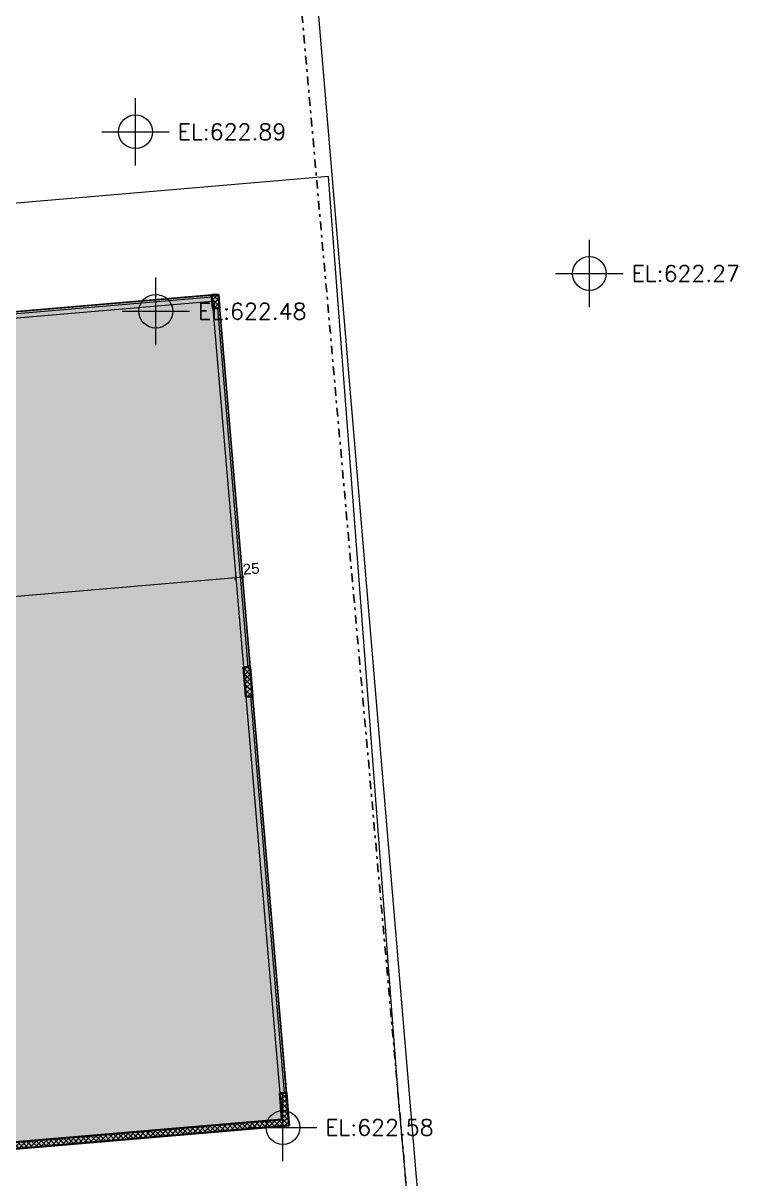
# Model space of a CAD drawing. Header units: metres. Extents: x 7516628 to 7516794, y 4692096 to 4692450.
# Drawn here: x 7516745.56 to 7516772.04, y 4692140.62 to 4692183.44 of the extents above; entities that cross this region are included whole.
import ezdxf

# ---------------------------------------------------------------- set-up
doc = ezdxf.new("R2010")
doc.units = ezdxf.units.M
doc.linetypes.add('Dot & Dashed', pattern=[670.277762413025, 317.49999999993, -176.38888888885, 0, -176.388873524245])
for name, color, linetype, lineweight in [('dtm label', 1, 'Continuous', 0), ('New_2D Drafting - General_Pen_No__102', 254, 'Continuous', 0), ('New_2D Drafting - General_Pen_No__2', 8, 'Continuous', 0), ('New_Archicad Windows_Pen_No__103', 31, 'Continuous', 0), ('New_Archicad Windows_Pen_No__82', 253, 'Continuous', 0), ('New_Dimensioning - General', 7, 'Continuous', 0), ('New_Dimensioning - General_Pen_No__1', 7, 'Continuous', 0), ('New_Dimensioning - General_Pen_No__142', 8, 'Continuous', 0), ('New_Dimensioning - General_Pen_No__161', 251, 'Continuous', 0), ('New_Drawing & Figure_Pen_No__58', 12, 'Continuous', 0), ('New_Structural - Bearing', 7, 'Continuous', 0), ('New_Structural - Bearing_Pen_No__102', 254, 'Continuous', 0), ('New_Structural - Bearing_Pen_No__184', 254, 'Continuous', 0), ('New_Structural - Bearing_Pen_No__202', 254, 'Continuous', 0), ('New_Structural - Bearing_Pen_No__22', 8, 'Continuous', 0), ('niveleta lartesite', 5, 'Continuous', 0), ('Parcela Baze', 7, 'Continuous', 0), ('projekt', 7, 'Continuous', 0)]:
    doc.layers.add(name, color=color, linetype=linetype, lineweight=lineweight)
doc.styles.add('GENERATED_STYLE_1', font='arial.ttf')
doc.styles.get("Standard").update_dxf_attribs({"font": 'simplex.shx'})
doc.dimstyles.new('GENERATED_STYLE__3', dxfattribs={"dimtxt": 400, "dimasz": 95, "dimexe": 0.18, "dimexo": 3, "dimgap": 0, "dimtad": 1, "dimdec": 0, "dimlfac": 0.1, "dimzin": 0, "dimdsep": 46, "dimtxsty": 'GENERATED_STYLE_1', "dimblk": 'ARROWHEAD_2', "dimblk1": 'ARROWHEAD_2', "dimblk2": 'ARROWHEAD_2', "dimcen": 0.09, "dimclrd": 251, "dimclre": 251, "dimclrt": 7, "dimadec": 0, "dimazin": 0, "dimtfac": 1, "dimtdec": 4, "dimtmove": 0, "dimatfit": 3, "dimfxl": 1, "dimtolj": 1, "dimtzin": 0, "dimarcsym": 0})
pattern_1 = [(44.99999999999998, (0, 0), (-91.92387818248316, 91.92387818248324), []), (135.0000000000001, (0, 0), (91.9238781824829, 91.92387818248349), [])]
pattern_2 = [(44.99999999999998, (0, 0), (-176.7766952966368, 176.7766952966369), []), (44.99999999999998, (-35.35533905932736, 35.35533905932739), (-176.7766952966368, 176.7766952966369), []), (44.99999999999998, (-70.71067811865473, 70.71067811865478), (-176.7766952966368, 176.7766952966369), [])]

# ---------------------------------------------------------------- blocks, each defined once
blk = doc.blocks.new('Slab_34', base_point=(24946.81307598057, -157414.3028055928))
at = {"layer": 'New_Structural - Bearing_Pen_No__202', "color": 254, "linetype": 'Continuous', "lineweight": 0, "flags": 128}
blk.add_lwpolyline([(24946.81307598057, -157414.3028055928), (-14246.36230524265, -160751.8785554885), (-11624.40488738411, -191541.5428570309), (27568.77049383911, -188203.9671071348)], close=True, dxfattribs=at)
blk = doc.blocks.new('Slab_179', base_point=(929.9270420597167, -103250.7141945921))
at = {"layer": 'New_Structural - Bearing_Pen_No__184', "color": 254, "linetype": 'Continuous', "lineweight": 0, "flags": 128}
for points in [[(990.3850511454947, -103954.2253347954), (5725.814343538331, -159057.383894627), (13240.54690838602, -158411.1740644985), (24946.81307598057, -157414.3028055928), (27568.77049383911, -188203.9671071348), (8302.813301178503, -189844.5994595613), (-11624.40488738411, -191541.5428570309), (-14339.85881044918, -160734.7556926554), (-14447.66041431285, -160743.9357607504), (-8121.490284972423, -235053.8169531717)], [(32096.00296980443, -192587.9408645458), (31674.63460923773, -187854.3237732988), (31643.66013145809, -187506.359067999), (29018.99947532184, -153044.588447342), (28591.53398101625, -153081.3237756993), (12992.39023136488, -154421.8756456635), (11842.14941972368, -141037.2598247386)]]:
    blk.add_lwpolyline(points, dxfattribs=at)
blk = doc.blocks.new('Wall_36', base_point=(-11624.40488738411, -191541.5428570309))
at = {"layer": 'New_Structural - Bearing_Pen_No__102', "linetype": 'Continuous', "lineweight": 13}
h = blk.add_hatch(dxfattribs=at)
h.set_pattern_fill('CONCRETE_BLOCK', color=254, style=0, pattern_type=2)
h.set_pattern_definition(pattern_1)
h.paths.add_polyline_path([(27547.55800132048, -187954.8686734866), (27298.4595676723, -187976.0811619772), (27568.77049383911, -188203.9671071347)])
h = blk.add_hatch(dxfattribs=at)
h.set_pattern_fill('CONCRETE_BLOCK', color=254, style=0, pattern_type=2)
h.set_pattern_definition(pattern_1)
h.paths.add_polyline_path([(27298.45956767232, -187976.0811637445), (-11396.51894399388, -191271.2319308641), (-11375.30645260559, -191520.3303656427), (27319.67205906061, -188225.1795985231)])
h = blk.add_hatch(dxfattribs=at)
h.set_pattern_fill('CONCRETE_BLOCK', color=254, style=0, pattern_type=2)
h.set_pattern_definition(pattern_1)
h.paths.add_polyline_path([(27298.45956767232, -187976.0811648749), (27319.67206019096, -188225.1795985231), (27568.7704938391, -188203.9671060044)])
at = {"layer": 'New_Structural - Bearing_Pen_No__22', "color": 8, "linetype": 'Continuous', "lineweight": 35, "flags": 128}
for points in [[(27568.77049383911, -188203.9671071348), (27547.55800245083, -187954.8686723562)], [(27298.45956767232, -187976.0811637445), (-11396.51894399388, -191271.2319308641)], [(-11375.30645260561, -191520.3303656426), (27568.7704938391, -188203.9671071348)]]:
    blk.add_lwpolyline(points, dxfattribs=at)
blk = doc.blocks.new('Storefront Window with Transom 2 27_32')
at = {"layer": 'New_Archicad Windows_Pen_No__103', "linetype": 'Continuous', "lineweight": 13}
h = blk.add_hatch(dxfattribs=at)
h.set_pattern_fill('ALUMINIUM', color=31, style=0, pattern_type=2)
h.set_pattern_definition(pattern_2)
h.paths.add_polyline_path([(-6669.328704100698, 0), (-6669.328704100698, -80), (-6629.328704100697, -80), (-6629.328704100697, 0)])
h = blk.add_hatch(dxfattribs=at)
h.set_pattern_fill('ALUMINIUM', color=31, style=0, pattern_type=2)
h.set_pattern_definition(pattern_2)
h.paths.add_polyline_path([(6629.328704100697, 0), (6629.328704100697, -80), (6669.328704100698, -80), (6669.328704100698, 0)])
at = {"layer": 'New_Archicad Windows_Pen_No__82', "color": 253, "linetype": 'Continuous', "lineweight": 20}
for p, q in [((-6669.328704100698, 170), (6669.328704100698, 170)), ((-6669.328704100698, 0), (-6669.328704100698, 170)), ((-6669.328704100698, 0), (6669.328704100698, 0)), ((-6669.328704100698, 0), (-6669.328704100698, -80)), ((-6629.328704100697, 0), (-6669.328704100698, 0)), ((-6669.328704100698, -80), (-6669.328704100698, 0)), ((-6669.328704100698, -80), (-6669.328704100698, 0)), ((-6629.328704100697, -80), (-6629.328704100697, 0)), ((6629.328704100697, 0), (6629.328704100697, -80)), ((6669.328704100698, 0), (6629.328704100697, 0)), ((6669.328704100698, 0), (6669.328704100698, 170)), ((6669.328704100698, -80), (6669.328704100698, 0)), ((6669.328704100698, -80), (6669.328704100698, 0)), ((6669.328704100698, -80), (6669.328704100698, 0)), ((-6669.328704100698, -80), (6669.328704100698, -80)), ((-6669.328704100698, -80), (6669.328704100698, -80)), ((-6669.328704100698, -80), (-6629.328704100697, -80)), ((6629.328704100697, -80), (6669.328704100698, -80))]:
    blk.add_line(p, q, dxfattribs=at)
blk = doc.blocks.new('Storefront Window with Transom 2 27_33')
at = {"layer": 'New_Archicad Windows_Pen_No__103', "linetype": 'Continuous', "lineweight": 13}
h = blk.add_hatch(dxfattribs=at)
h.set_pattern_fill('ALUMINIUM', color=31, style=0, pattern_type=2)
h.set_pattern_definition(pattern_2)
h.paths.add_polyline_path([(-7368.564391878315, 0), (-7368.564391878315, -80), (-7328.564391878315, -80), (-7328.564391878315, 0)])
h = blk.add_hatch(dxfattribs=at)
h.set_pattern_fill('ALUMINIUM', color=31, style=0, pattern_type=2)
h.set_pattern_definition(pattern_2)
h.paths.add_polyline_path([(7328.564391878315, 0), (7328.564391878315, -80), (7368.564391878315, -80), (7368.564391878315, 0)])
at = {"layer": 'New_Archicad Windows_Pen_No__82', "color": 253, "linetype": 'Continuous', "lineweight": 20}
for p, q in [((-7368.564391878315, 170), (7368.564391878315, 170)), ((-7368.564391878315, 0), (-7368.564391878315, 170)), ((-7368.564391878315, 0), (7368.564391878315, 0)), ((-7368.564391878315, 0), (-7368.564391878315, -80)), ((-7328.564391878315, 0), (-7368.564391878315, 0)), ((-7368.564391878315, -80), (-7368.564391878315, 0)), ((-7368.564391878315, -80), (-7368.564391878315, 0)), ((-7328.564391878315, -80), (-7328.564391878315, 0)), ((7328.564391878315, 0), (7328.564391878315, -80)), ((7368.564391878315, 0), (7328.564391878315, 0)), ((7368.564391878315, 0), (7368.564391878315, 170)), ((7368.564391878315, -80), (7368.564391878315, 0)), ((7368.564391878315, -80), (7368.564391878315, 0)), ((7368.564391878315, -80), (7368.564391878315, 0)), ((-7368.564391878315, -80), (7368.564391878315, -80)), ((-7368.564391878315, -80), (7368.564391878315, -80)), ((-7368.564391878315, -80), (-7328.564391878315, -80)), ((7328.564391878315, -80), (7368.564391878315, -80))]:
    blk.add_line(p, q, dxfattribs=at)
blk = doc.blocks.new('Wall_37', base_point=(27568.77049383911, -188203.9671071348))
at = {"layer": 'New_Structural - Bearing_Pen_No__102', "linetype": 'Continuous', "lineweight": 13}
h = blk.add_hatch(dxfattribs=at)
h.set_pattern_fill('CONCRETE_BLOCK', color=254, style=0, pattern_type=2)
h.set_pattern_definition(pattern_1)
h.paths.add_polyline_path([(24697.71464120206, -157435.5152981114), (24718.9271337207, -157684.6137317596), (24946.81307485027, -157414.3028055928)])
h = blk.add_hatch(dxfattribs=at)
h.set_pattern_fill('CONCRETE_BLOCK', color=254, style=0, pattern_type=2)
h.set_pattern_definition(pattern_1)
h.paths.add_polyline_path([(24718.92713259037, -157684.6137317596), (24968.02556623856, -157663.4012392409), (24946.81307774787, -157414.3028055928)])
h = blk.add_hatch(dxfattribs=at)
h.set_pattern_fill('CONCRETE_BLOCK', color=254, style=0, pattern_type=2)
h.set_pattern_definition(pattern_1)
h.paths.add_polyline_path([(24718.92713259035, -157684.6137317596), (24740.42660985211, -157937.0822436583), (24989.52504463062, -157915.86975227), (24968.02556736885, -157663.4012403713)])
h = blk.add_hatch(dxfattribs=at)
h.set_pattern_fill('CONCRETE_BLOCK', color=254, style=0, pattern_type=2)
h.set_pattern_definition(pattern_1)
h.paths.add_polyline_path([(26121.30968212733, -171206.4244819889), (25872.21123146282, -171227.6369402119), (25965.84586278167, -172327.1900897862), (26214.94431344618, -172305.9776315632)])
h = blk.add_hatch(dxfattribs=at)
h.set_pattern_fill('CONCRETE_BLOCK', color=254, style=0, pattern_type=2)
h.set_pattern_definition(pattern_1)
h.paths.add_polyline_path([(27216.29088825084, -187011.172948256), (27298.45967712898, -187976.0811637445), (27547.5578779059, -187954.8687055214), (27465.38933891535, -186989.9604900329)])
at = {"layer": 'New_Structural - Bearing_Pen_No__22', "color": 8, "linetype": 'Continuous', "lineweight": 35}
for p, q in [((24909.8135455015, -157922.6577495143), (24740.42660985211, -157937.0822436583)), ((24989.52504463062, -157915.86975227), (24909.8135455015, -157922.6577495143)), ((26041.5981671122, -171213.2124792331), (25872.21123146282, -171227.6369733771)), ((26121.30966624132, -171206.4244819889), (26041.5981671122, -171213.2124792331)), ((26135.23287778039, -172312.765541693), (25965.84594213101, -172327.190035837)), ((26214.94437690952, -172305.9775444487), (26135.23287778039, -172312.765541693)), ((27385.67774743398, -186996.7483943452), (27216.29081178459, -187011.1728884893)), ((27465.3892465631, -186989.960397101), (27385.67774743398, -186996.7483943452))]:
    blk.add_line(p, q, dxfattribs=at)
at = {"layer": 'New_Structural - Bearing_Pen_No__22', "color": 8, "linetype": 'Continuous', "lineweight": 35, "flags": 128}
for points in [[(24946.81307598057, -157414.3028055928), (24697.71464120206, -157435.5152969811)], [(24989.52504463062, -157915.86975227), (24946.81307598057, -157414.3028055928)], [(24718.92713259035, -157684.6137317596), (24740.42660985212, -157937.0822436583)], [(25872.21123146282, -171227.6369733771), (25965.84594213101, -172327.190035837)], [(26214.94437690952, -172305.9775444487), (26121.30966624132, -171206.4244819889)], [(27216.29081178459, -187011.1728884893), (27298.45956767233, -187976.0811637445)], [(27547.55800245083, -187954.8686723562), (27465.3892465631, -186989.960397101)]]:
    blk.add_lwpolyline(points, dxfattribs=at)
at = {"layer": 'New_Archicad Windows_Pen_No__82', "color": 253, "linetype": 'Continuous', "lineweight": 20, "xscale": -1, "zscale": 1000, "rotation": 94.86739736082997}
for name, p in [('Storefront Window with Transom 2 27_32', (25475.70585630685, -164567.9351143737)), ('Storefront Window with Transom 2 27_33', (26760.45531260719, -179654.7569680191))]:
    blk.add_blockref(name, p, dxfattribs=at)
blk = doc.blocks.new('Storefront Window with Transom 2 27_34')
at = {"layer": 'New_Archicad Windows_Pen_No__103', "linetype": 'Continuous', "lineweight": 13}
h = blk.add_hatch(dxfattribs=at)
h.set_pattern_fill('ALUMINIUM', color=31, style=0, pattern_type=2)
h.set_pattern_definition(pattern_2)
h.paths.add_polyline_path([(-9542.513876629055, 0), (-9542.513876629055, -80), (-9502.513876629057, -80), (-9502.513876629057, 0)])
h = blk.add_hatch(dxfattribs=at)
h.set_pattern_fill('ALUMINIUM', color=31, style=0, pattern_type=2)
h.set_pattern_definition(pattern_2)
h.paths.add_polyline_path([(9502.513876629057, 0), (9502.513876629057, -80), (9542.513876629055, -80), (9542.513876629055, 0)])
at = {"layer": 'New_Archicad Windows_Pen_No__82', "color": 253, "linetype": 'Continuous', "lineweight": 20}
for p, q in [((-9542.513876629055, 170), (9542.513876629055, 170)), ((-9542.513876629055, 0), (-9542.513876629055, 170)), ((-9542.513876629055, 0), (9542.513876629055, 0)), ((-9542.513876629055, 0), (-9542.513876629055, -80)), ((-9502.513876629057, 0), (-9542.513876629055, 0)), ((-9542.513876629055, -80), (-9542.513876629055, 0)), ((-9542.513876629055, -80), (-9542.513876629055, 0)), ((-9502.513876629057, -80), (-9502.513876629057, 0)), ((9502.513876629057, 0), (9502.513876629057, -80)), ((9542.513876629055, 0), (9502.513876629057, 0)), ((9542.513876629055, 0), (9542.513876629055, 170)), ((9542.513876629055, -80), (9542.513876629055, 0)), ((9542.513876629055, -80), (9542.513876629055, 0)), ((9542.513876629055, -80), (9542.513876629055, 0)), ((-9542.513876629055, -80), (9542.513876629055, -80)), ((-9542.513876629055, -80), (9542.513876629055, -80)), ((-9542.513876629055, -80), (-9502.513876629057, -80)), ((9502.513876629057, -80), (9542.513876629055, -80))]:
    blk.add_line(p, q, dxfattribs=at)
blk = doc.blocks.new('Wall_38', base_point=(24946.81307598057, -157414.3028055928))
at = {"layer": 'New_Structural - Bearing_Pen_No__102', "linetype": 'Continuous', "lineweight": 13}
h = blk.add_hatch(dxfattribs=at)
h.set_pattern_fill('CONCRETE_BLOCK', color=254, style=0, pattern_type=2)
h.set_pattern_definition(pattern_1)
h.paths.add_polyline_path([(-13997.26387046414, -160730.6660641002), (-13976.05137907586, -160979.7644988787), (5702.724968426548, -159303.9776792042), (5681.512477038261, -159054.8792444257)])
at = {"layer": 'New_Structural - Bearing_Pen_No__22', "color": 8, "linetype": 'Continuous', "lineweight": 35}
for p, q in [((24697.71464120209, -157435.5152969811), (24704.50263844634, -157515.2267961102)), ((24704.50263844634, -157515.2267961102), (24718.92713259037, -157684.6137317596)), ((5681.512477038261, -159054.8792444257), (5688.300474282511, -159134.5907435548)), ((5688.300474282511, -159134.5907435548), (5702.724968426546, -159303.9776792042))]:
    blk.add_line(p, q, dxfattribs=at)
at = {"layer": 'New_Structural - Bearing_Pen_No__22', "color": 8, "linetype": 'Continuous', "lineweight": 35, "flags": 128}
for points in [[(5681.512477038261, -159054.8792444257), (-13997.26387046414, -160730.6660641002)], [(-13976.05137907587, -160979.7644988787), (5702.72496842654, -159303.9776792042)]]:
    blk.add_lwpolyline(points, dxfattribs=at)
at = {"layer": 'New_Archicad Windows_Pen_No__82', "color": 253, "linetype": 'Continuous', "lineweight": 20, "zscale": 1000, "rotation": 184.8673973608311}
blk.add_blockref('Storefront Window with Transom 2 27_34', (15196.40155636442, -158324.9087698325), dxfattribs=at)
blk = doc.blocks.new('*D933')
at = {"layer": 'New_Dimensioning - General_Pen_No__142', "color": 8, "linetype": 'Continuous', "lineweight": 13}
for p, q in [((25808.39770582773, -167957.1698540923), (25869.69995079327, -167826.4971207515)), ((25559.29927104924, -167978.3823454806), (25620.60151601479, -167847.7096121398))]:
    blk.add_line(p, q, dxfattribs=at)
at = {"layer": 'New_Dimensioning - General_Pen_No__161', "color": 251, "linetype": 'Continuous', "lineweight": 13}
for p, q in [((25581.99570926141, -167819.6340657683), (25597.90507780263, -168006.4578918521)), ((25831.09414403989, -167798.42157438), (25847.00351258111, -167985.2454004638)), ((25589.95039353202, -167913.0459788102), (-13103.953418166, -171208.1052276355)), ((25839.0488283105, -167891.8334874219), (25589.95039353202, -167913.0459788102)), ((25899.95339561384, -167886.6470332774), (25839.0488283105, -167891.8334874219))]:
    blk.add_line(p, q, dxfattribs=at)
at = {"layer": 'New_Dimensioning - General_Pen_No__1', "color": 7, "lineweight": 13, "insert": (25868.25554116422, -167809.0567832598), "char_height": 400, "attachment_point": 7, "rotation": 4.867397360831655, "style": 'GENERATED_STYLE_1'}
blk.add_mtext('\\A1;25', dxfattribs=at)
blk = doc.blocks.new('ARROWHEAD_2')
at = {"color": 0, "linetype": 'Continuous', "lineweight": 0}
for p, q in [((0, 0), (-1, 0)), ((-0.3781315, -0.6550000000000001), (0.3781315, 0.6550000000000001))]:
    blk.add_line(p, q, dxfattribs=at)
blk = doc.blocks.new('*D934')
at = {"layer": 'New_Dimensioning - General_Pen_No__142', "color": 8, "linetype": 'Continuous', "lineweight": 13}
for p, q in [((25559.29927104924, -167978.3823454806), (25620.60151601479, -167847.7096121398)), ((-13134.60454064877, -171273.4415943059), (-13073.30229568324, -171142.7688609651))]:
    blk.add_line(p, q, dxfattribs=at)
at = {"layer": 'New_Dimensioning - General_Pen_No__161', "color": 251, "linetype": 'Continuous', "lineweight": 13}
for p, q in [((25589.95039353202, -167913.0459788102), (-13103.953418166, -171208.1052276355)), ((-13103.95341816601, -171208.1052276355), (-13353.05185294452, -171229.3177190238)), ((-13111.90810243661, -171114.6933145936), (-13095.99873389539, -171301.5171406774))]:
    blk.add_line(p, q, dxfattribs=at)
at = {"layer": 'New_Dimensioning - General_Pen_No__1', "color": 7, "lineweight": 13, "char_height": 400, "attachment_point": 7, "rotation": 4.867397360831655, "style": 'GENERATED_STYLE_1'}
for s, insert in [('\\A1;3,883', (5552.301698841926, -169539.1037677311)), ('\\A1;25', (-13074.74670531228, -171125.3285234734))]:
    blk.add_mtext(s, dxfattribs=dict(at, insert=insert))
blk = doc.blocks.new('A$C11597C86')
at = {"layer": 'New_2D Drafting - General_Pen_No__102', "linetype": 'Continuous', "lineweight": 0}
blk.add_hatch(color=7, dxfattribs=at).paths.add_polyline_path([(111791.5319318286, -156435.297154131), (150984.7073130518, -153097.7214042354), (153606.6647309104, -183887.3857057769), (114413.4893496871, -187224.961455673)])
at = {"layer": 'New_2D Drafting - General_Pen_No__2', "color": 8, "linetype": 'Continuous', "lineweight": 15, "flags": 128}
blk.add_lwpolyline([(111791.5319318286, -156435.297154131), (150984.7073130518, -153097.7214042354), (153606.6647309104, -183887.3857057769), (114413.4893496871, -187224.961455673)], close=True, dxfattribs=at)
at = {"layer": 'New_Drawing & Figure_Pen_No__58', "color": 12, "linetype": 'Dot & Dashed', "lineweight": 25, "flags": 128}
blk.add_lwpolyline([(161005.8051674019, -220534.1344569164), (148309.774087315, -77907.97802007513), (141260.6769173913, 6886.755578277519), (128599.2923959443, 55612.90617454289), (128534.1880264237, 55593.04050804586), (114816.745336399, 109356.5002997921), (71029.62683871241, 102087.9389638918), (68551.81324016082, 101645.5140968806), (73235.96296273952, 84668.7787698039), (85462.02147193305, 42989.53474633628), (97305.90392089885, -251.6444413792105), (101619.7241700952, -39309.5133008634), (117916.4039520989, -230737.2355518143)], close=True, dxfattribs=at)
at = {"layer": 'New_Structural - Bearing', "color": 254, "linetype": 'Continuous', "lineweight": 0}
for name, p in [('Slab_179', (126967.821279131, -98934.13279323466)), ('Slab_34', (150984.7073130518, -153097.7214042354))]:
    blk.add_blockref(name, p, dxfattribs=at)
at = {"layer": 'New_Structural - Bearing', "color": 8, "lineweight": 35}
for name, p in [('Wall_38', (150984.7073130518, -153097.7214042354)), ('Wall_37', (153606.6647309104, -183887.3857057773)), ('Wall_36', (114413.4893496871, -187224.9614556735))]:
    blk.add_blockref(name, p, dxfattribs=at)
at = {"layer": 'New_Dimensioning - General', "color": 251, "linetype": 'Continuous', "lineweight": 13}
for base, p1, p2, picture, middle in [((112933.9408189053, -166891.5238262781), (150735.6088782733, -153118.9338956236), (103126.1548511599, -51718.6245902629), '*D934', (132240.8476006933, -164966.3909182068)), ((151627.8446306033, -163596.4645774528), (150984.7073130518, -153097.7214042354), (150735.6088782733, -153118.9338956236), '*D933', (152192.4939977845, -163267.3672862167))]:
    dim = blk.add_linear_dim(base=base, p1=p1, p2=p2, angle=184.8673973608236, dimstyle='GENERATED_STYLE__3', dxfattribs=at)
    dim.commit()
    dim.dimension.update_dxf_attribs({"geometry": picture, "text_midpoint": middle, "dimtype": 128, "text_rotation": 4.867397360831653, "insert": (126037.8942370713, 4316.581401357427)})

msp = doc.modelspace()

# ---------------------------------------------------------------- block references
at = {"layer": 'projekt', "xscale": 0.001, "yscale": 0.001, "zscale": 0.001}
msp.add_blockref('A$C11597C86', (7516601.810596049, 4692326.488235551), dxfattribs=at)

# ---------------------------------------------------------------- next in the draw order: linework, layer by layer
at = {"layer": 'dtm label', "color": 1, "linetype": 'Continuous', "lineweight": 0}
for p, q in [((7516766.534412392, 4692172.913699107, 622.2741548277316), (7516766.534412392, 4692175.413699107, 622.2741548277316)), ((7516750.477911024, 4692171.514682523, 622.4796135601831), (7516750.477911024, 4692174.014682523, 622.4796135601831)), ((7516765.284412391, 4692174.163699107, 622.2741548277316), (7516767.784412392, 4692174.163699107, 622.2741548277316)), ((7516749.227911024, 4692172.764682522, 622.4796135601831), (7516751.727911023, 4692172.764682522, 622.4796135601831)), ((7516755.186614384, 4692141.277722201, 622.5788804522347), (7516755.186614384, 4692143.777722201, 622.5788804522347)), ((7516753.936614384, 4692142.5277222, 622.5788804522347), (7516756.436614384, 4692142.5277222, 622.5788804522347))]:
    msp.add_line(p, q, dxfattribs=at)
for centre in [(7516766.534412392, 4692174.163699107, 622.2741548277316), (7516750.477911024, 4692172.764682522, 622.4796135601831), (7516755.186614384, 4692142.5277222, 622.5788804522347)]:
    msp.add_circle(centre, 0.625, dxfattribs=at)
at = {"layer": 'niveleta lartesite', "color": 5, "linetype": 'Continuous', "lineweight": 0}
for p, q in [((7516749.725658891, 4692178.163372699, 622.8938526020548), (7516749.725658891, 4692180.663372699, 622.8938526020548)), ((7516748.47565889, 4692179.413372699, 622.8938526020548), (7516750.975658891, 4692179.413372699, 622.8938526020548))]:
    msp.add_line(p, q, dxfattribs=at)
msp.add_circle((7516749.725658891, 4692179.413372699, 622.8938526020548), 0.625, dxfattribs=at)
at = {"layer": 'Parcela Baze', "flags": 128}
for points in [[(7516751.06, 4692248.59), (7516735.21, 4692261.76), (7516704.59, 4692287.19), (7516717.139999999, 4692130.480000001), (7516739.530000001, 4692135.32), (7516760.349999999, 4692138.04)], [(7516751.06, 4692248.59), (7516735.21, 4692261.76), (7516704.59, 4692287.19), (7516717.139999999, 4692130.480000002), (7516739.530000002, 4692135.32), (7516760.349999999, 4692138.04)]]:
    msp.add_lwpolyline(points, close=True, dxfattribs=at)

# ---------------------------------------------------------------- next in the draw order: texts
at = {"layer": 'dtm label', "color": 1, "linetype": 'Continuous', "lineweight": 0, "char_height": 0.6, "attachment_point": 4}
for s, insert in [('EL:622.27', (7516768.101912391, 4692174.163699107, 622.2741548277316)), ('EL:622.48', (7516752.045411024, 4692172.764682522, 622.4796135601831)), ('EL:622.58', (7516756.754114384, 4692142.5277222, 622.5788804522347))]:
    msp.add_mtext(s, dxfattribs=dict(at, insert=insert))
at = {"layer": 'niveleta lartesite', "color": 5, "linetype": 'Continuous', "lineweight": 0, "insert": (7516751.293158891, 4692179.413372699, 622.8938526020548), "char_height": 0.6, "attachment_point": 4}
msp.add_mtext('EL:622.89', dxfattribs=at)

doc.saveas('drawing.dxf')
